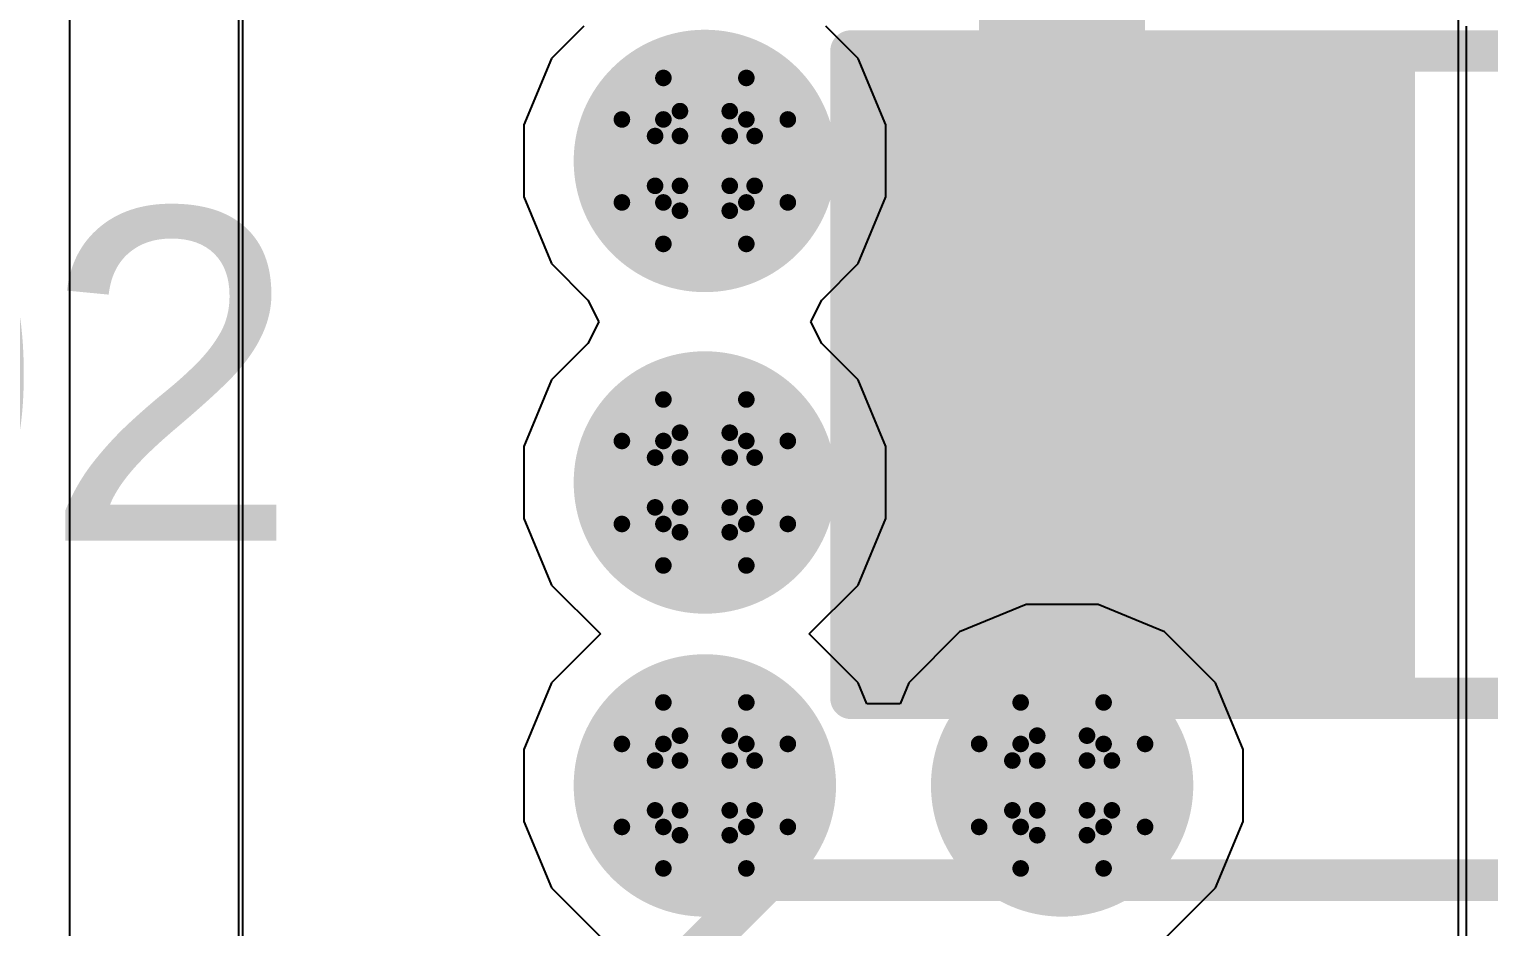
# Model space of a CAD drawing. Header units: inches. Extents: x -3 to 5259, y -3 to 5282.
# Drawn here: x 85.394 to 89.863, y 21.151 to 23.898 of the extents above; entities that cross this region are included whole.
import ezdxf

# ---------------------------------------------------------------- set-up
doc = ezdxf.new("R2010")
doc.units = ezdxf.units.IN
for name, color, linetype in [('Bottom Layer', 5, 'Continuous'), ('Bottom Solder', 6, 'Continuous'), ('Drill Drawing', 1, 'Continuous'), ('Layer 1', 16, 'Continuous'), ('Layer 2', 76, 'Continuous'), ('Top Layer', 1, 'Continuous'), ('Top Overlay', 2, 'Continuous'), ('Top Paste', 8, 'Continuous'), ('Top Solder', 216, 'Continuous'), ('Via Holes', 16, 'Continuous')]:
    doc.layers.add(name, color=color, linetype=linetype)
doc.styles.add('Arial', font='', dxfattribs={"height": 0.2})
doc.styles.get('Arial').set_extended_font_data('Arial')

# ---------------------------------------------------------------- blocks, each defined once
blk = doc.blocks.new('R___1206_58')
at = {"layer": 'Top Layer'}
for points in [[(-2.032, 0.889), (-0.508, 0.889), (-0.508, -0.889), (-2.032, -0.889)], [(0.508, 0.889), (2.032, 0.889), (2.032, -0.889), (0.508, -0.889)]]:
    blk.add_hatch(color=1, dxfattribs=at).paths.add_polyline_path(points)
at = {"layer": 'Top Paste'}
for points in [[(-2.032, 0.889), (-0.508, 0.889), (-0.508, -0.889), (-2.032, -0.889)], [(0.508, 0.889), (2.032, 0.889), (2.032, -0.889), (0.508, -0.889)]]:
    blk.add_hatch(color=8, dxfattribs=at).paths.add_polyline_path(points)
at = {"layer": 'Top Solder'}
for points in [[(-2.1336, 0.9906), (-0.4064, 0.9906), (-0.4064, -0.9906), (-2.1336, -0.9906)], [(0.4064, 0.9906), (2.1336, 0.9906), (2.1336, -0.9906), (0.4064, -0.9906)]]:
    blk.add_hatch(color=216, dxfattribs=at).paths.add_polyline_path(points)
at = {"layer": 'Top Overlay'}
for points in [[(-2.1336, -0.9906, 0.127, 0.127, 0), (-2.1336, 0.9906, 0.127, 0.127, 0)], [(-2.1336, 0.9906, 0.127, 0.127, 0), (2.1336, 0.9906, 0.127, 0.127, 0)], [(2.1336, -0.9906, 0.127, 0.127, 0), (2.1336, 0.9906, 0.127, 0.127, 0)], [(-2.1336, -0.9906, 0.127, 0.127, 0), (2.1336, -0.9906, 0.127, 0.127, 0)]]:
    blk.add_lwpolyline(points, format="xyseb", dxfattribs=at)
for points in [[(-2.1654, 0.9906, 0.0635, 0.0635, 1), (-2.1019, 0.9906, 0.0635, 0.0635, 1)], [(-2.1654, 0.9906, 0.0635, 0.0635, 1), (-2.1019, 0.9906, 0.0635, 0.0635, 1)], [(2.1019, 0.9906, 0.0635, 0.0635, 1), (2.1654, 0.9906, 0.0635, 0.0635, 1)], [(2.1019, 0.9906, 0.0635, 0.0635, 1), (2.1654, 0.9906, 0.0635, 0.0635, 1)], [(-2.1654, -0.9906, 0.0635, 0.0635, 1), (-2.1019, -0.9906, 0.0635, 0.0635, 1)], [(-2.1654, -0.9906, 0.0635, 0.0635, 1), (-2.1019, -0.9906, 0.0635, 0.0635, 1)], [(2.1019, -0.9906, 0.0635, 0.0635, 1), (2.1654, -0.9906, 0.0635, 0.0635, 1)], [(2.1019, -0.9906, 0.0635, 0.0635, 1), (2.1654, -0.9906, 0.0635, 0.0635, 1)]]:
    blk.add_lwpolyline(points, format="xyseb", close=True, dxfattribs=at)
blk = doc.blocks.new('SVZ1VM221FBRE00RAXXX_231')
at = {"layer": 'Top Overlay'}
for points in [[(-4.2012, 2.49, 0.127, 0.127, 0), (-2.465, 4.2262, 0.127, 0.127, 0)], [(-2.465, 4.2262, 0.127, 0.127, 0), (4.2012, 4.2262, 0.127, 0.127, 0)]]:
    blk.add_lwpolyline(points, format="xyseb", dxfattribs=at)
blk.add_lwpolyline([(-2.4967, 4.2262, 0.0635, 0.0635, 1), (-2.4332, 4.2262, 0.0635, 0.0635, 1)], format="xyseb", close=True, dxfattribs=at)
blk.add_lwpolyline([(-2.4967, 4.2262, 0.0635, 0.0635, 1), (-2.4332, 4.2262, 0.0635, 0.0635, 1)], format="xyseb", close=True, dxfattribs=at)

msp = doc.modelspace()

# ---------------------------------------------------------------- hatches: boundary and pattern name
at = {"layer": 'Bottom Layer'}
h = msp.add_hatch(color=5, dxfattribs=at)
edge = h.paths.add_edge_path()
edge.add_arc((87.4631, 23.495), 0.3, 0, 360)
h = msp.add_hatch(color=5, dxfattribs=at)
edge = h.paths.add_edge_path()
edge.add_arc((87.4631, 22.5108), 0.3, 0, 360)
h = msp.add_hatch(color=5, dxfattribs=at)
edge = h.paths.add_edge_path()
edge.add_arc((87.4631, 21.5835), 0.3, 0, 360)
h = msp.add_hatch(color=5, dxfattribs=at)
edge = h.paths.add_edge_path()
edge.add_arc((88.5569, 21.5835), 0.3, 0, 360)
at = {"layer": 'Bottom Solder'}
h = msp.add_hatch(color=6, dxfattribs=at)
edge = h.paths.add_edge_path()
edge.add_arc((87.4631, 23.495), 0.4016, 0, 360)
h = msp.add_hatch(color=6, dxfattribs=at)
edge = h.paths.add_edge_path()
edge.add_arc((87.4631, 22.5108), 0.4016, 0, 360)
h = msp.add_hatch(color=6, dxfattribs=at)
edge = h.paths.add_edge_path()
edge.add_arc((87.4631, 21.5835), 0.4016, 0, 360)
h = msp.add_hatch(color=6, dxfattribs=at)
edge = h.paths.add_edge_path()
edge.add_arc((88.5569, 21.5835), 0.4016, 0, 360)
at = {"layer": 'Layer 1'}
h = msp.add_hatch(color=16, dxfattribs=at)
edge = h.paths.add_edge_path()
edge.add_arc((87.4631, 23.495), 0.3, 0, 360)
h = msp.add_hatch(color=16, dxfattribs=at)
edge = h.paths.add_edge_path()
edge.add_arc((87.4631, 22.5108), 0.3, 0, 360)
h = msp.add_hatch(color=16, dxfattribs=at)
edge = h.paths.add_edge_path()
edge.add_arc((87.4631, 21.5835), 0.3, 0, 360)
h = msp.add_hatch(color=16, dxfattribs=at)
edge = h.paths.add_edge_path()
edge.add_arc((88.5569, 21.5835), 0.3, 0, 360)
at = {"layer": 'Layer 2'}
h = msp.add_hatch(color=76, dxfattribs=at)
edge = h.paths.add_edge_path()
edge.add_arc((87.4631, 23.495), 0.3, 0, 360)
h = msp.add_hatch(color=76, dxfattribs=at)
edge = h.paths.add_edge_path()
edge.add_arc((87.4631, 22.5108), 0.3, 0, 360)
h = msp.add_hatch(color=76, dxfattribs=at)
edge = h.paths.add_edge_path()
edge.add_arc((87.4631, 21.5835), 0.3, 0, 360)
h = msp.add_hatch(color=76, dxfattribs=at)
edge = h.paths.add_edge_path()
edge.add_arc((88.5569, 21.5835), 0.3, 0, 360)
at = {"layer": 'Top Layer'}
h = msp.add_hatch(color=1, dxfattribs=at)
edge = h.paths.add_edge_path()
edge.add_arc((87.4631, 23.495), 0.3, 0, 360)
h = msp.add_hatch(color=1, dxfattribs=at)
edge = h.paths.add_edge_path()
edge.add_arc((87.4631, 22.5108), 0.3, 0, 360)
h = msp.add_hatch(color=1, dxfattribs=at)
edge = h.paths.add_edge_path()
edge.add_arc((87.4631, 21.5835), 0.3, 0, 360)
h = msp.add_hatch(color=1, dxfattribs=at)
edge = h.paths.add_edge_path()
edge.add_arc((88.5569, 21.5835), 0.3, 0, 360)
at = {"layer": 'Top Solder'}
h = msp.add_hatch(color=216, dxfattribs=at)
edge = h.paths.add_edge_path()
edge.add_arc((87.4631, 23.495), 0.4016, 0, 360)
h = msp.add_hatch(color=216, dxfattribs=at)
edge = h.paths.add_edge_path()
edge.add_arc((87.4631, 22.5108), 0.4016, 0, 360)
h = msp.add_hatch(color=216, dxfattribs=at)
edge = h.paths.add_edge_path()
edge.add_arc((87.4631, 21.5835), 0.4016, 0, 360)
h = msp.add_hatch(color=216, dxfattribs=at)
edge = h.paths.add_edge_path()
edge.add_arc((88.5569, 21.5835), 0.4016, 0, 360)
at = {"layer": 'Via Holes'}
h = msp.add_hatch(color=7, dxfattribs=at)
edge = h.paths.add_edge_path()
edge.add_arc((87.4631, 23.495), 0.15, 0, 360)
h = msp.add_hatch(color=7, dxfattribs=at)
edge = h.paths.add_edge_path()
edge.add_arc((87.4631, 22.5108), 0.15, 0, 360)
h = msp.add_hatch(color=7, dxfattribs=at)
edge = h.paths.add_edge_path()
edge.add_arc((87.4631, 21.5835), 0.15, 0, 360)
h = msp.add_hatch(color=7, dxfattribs=at)
edge = h.paths.add_edge_path()
edge.add_arc((88.5569, 21.5835), 0.15, 0, 360)

# ---------------------------------------------------------------- linework, layer by layer
at = {"layer": 'Drill Drawing'}
for points in [[(87.3361, 23.622, 0.0508, 0.0508, 0), (87.3361, 23.749, 0.0508, 0.0508, 0)], [(87.3361, 23.749, 0.0508, 0.0508, 0), (87.5901, 23.749, 0.0508, 0.0508, 0)], [(87.5901, 23.622, 0.0508, 0.0508, 0), (87.5901, 23.749, 0.0508, 0.0508, 0)], [(87.2091, 23.368, 0.0508, 0.0508, 0), (87.2091, 23.622, 0.0508, 0.0508, 0)], [(87.2091, 23.622, 0.0508, 0.0508, 0), (87.3361, 23.622, 0.0508, 0.0508, 0)], [(87.3869, 23.5712, 0.0508, 0.0508, 0), (87.3869, 23.6474, 0.0508, 0.0508, 0)], [(87.3869, 23.6474, 0.0508, 0.0508, 0), (87.5393, 23.6474, 0.0508, 0.0508, 0)], [(87.5393, 23.5712, 0.0508, 0.0508, 0), (87.5393, 23.6474, 0.0508, 0.0508, 0)], [(87.5901, 23.622, 0.0508, 0.0508, 0), (87.7171, 23.622, 0.0508, 0.0508, 0)], [(87.7171, 23.368, 0.0508, 0.0508, 0), (87.7171, 23.622, 0.0508, 0.0508, 0)], [(87.3107, 23.4188, 0.0508, 0.0508, 0), (87.3107, 23.5712, 0.0508, 0.0508, 0)], [(87.3107, 23.5712, 0.0508, 0.0508, 0), (87.3869, 23.5712, 0.0508, 0.0508, 0)], [(87.5393, 23.5712, 0.0508, 0.0508, 0), (87.6155, 23.5712, 0.0508, 0.0508, 0)], [(87.6155, 23.4188, 0.0508, 0.0508, 0), (87.6155, 23.5712, 0.0508, 0.0508, 0)], [(87.3107, 23.4188, 0.0508, 0.0508, 0), (87.3869, 23.4188, 0.0508, 0.0508, 0)], [(87.3869, 23.3426, 0.0508, 0.0508, 0), (87.3869, 23.4188, 0.0508, 0.0508, 0)], [(87.5393, 23.4188, 0.0508, 0.0508, 0), (87.6155, 23.4188, 0.0508, 0.0508, 0)], [(87.5393, 23.3426, 0.0508, 0.0508, 0), (87.5393, 23.4188, 0.0508, 0.0508, 0)], [(87.2091, 23.368, 0.0508, 0.0508, 0), (87.3361, 23.368, 0.0508, 0.0508, 0)], [(87.3361, 23.241, 0.0508, 0.0508, 0), (87.3361, 23.368, 0.0508, 0.0508, 0)], [(87.5901, 23.368, 0.0508, 0.0508, 0), (87.7171, 23.368, 0.0508, 0.0508, 0)], [(87.5901, 23.241, 0.0508, 0.0508, 0), (87.5901, 23.368, 0.0508, 0.0508, 0)], [(87.3869, 23.3426, 0.0508, 0.0508, 0), (87.5393, 23.3426, 0.0508, 0.0508, 0)], [(87.3361, 23.241, 0.0508, 0.0508, 0), (87.5901, 23.241, 0.0508, 0.0508, 0)], [(87.3361, 22.6378, 0.0508, 0.0508, 0), (87.3361, 22.7648, 0.0508, 0.0508, 0)], [(87.3361, 22.7648, 0.0508, 0.0508, 0), (87.5901, 22.7648, 0.0508, 0.0508, 0)], [(87.5901, 22.6378, 0.0508, 0.0508, 0), (87.5901, 22.7648, 0.0508, 0.0508, 0)], [(87.2091, 22.3838, 0.0508, 0.0508, 0), (87.2091, 22.6378, 0.0508, 0.0508, 0)], [(87.2091, 22.6378, 0.0508, 0.0508, 0), (87.3361, 22.6378, 0.0508, 0.0508, 0)], [(87.3869, 22.587, 0.0508, 0.0508, 0), (87.3869, 22.6632, 0.0508, 0.0508, 0)], [(87.3869, 22.6632, 0.0508, 0.0508, 0), (87.5393, 22.6632, 0.0508, 0.0508, 0)], [(87.5393, 22.587, 0.0508, 0.0508, 0), (87.5393, 22.6632, 0.0508, 0.0508, 0)], [(87.5901, 22.6378, 0.0508, 0.0508, 0), (87.7171, 22.6378, 0.0508, 0.0508, 0)], [(87.7171, 22.3838, 0.0508, 0.0508, 0), (87.7171, 22.6378, 0.0508, 0.0508, 0)], [(87.3107, 22.4346, 0.0508, 0.0508, 0), (87.3107, 22.587, 0.0508, 0.0508, 0)], [(87.3107, 22.587, 0.0508, 0.0508, 0), (87.3869, 22.587, 0.0508, 0.0508, 0)], [(87.5393, 22.587, 0.0508, 0.0508, 0), (87.6155, 22.587, 0.0508, 0.0508, 0)], [(87.6155, 22.4346, 0.0508, 0.0508, 0), (87.6155, 22.587, 0.0508, 0.0508, 0)], [(87.3107, 22.4346, 0.0508, 0.0508, 0), (87.3869, 22.4346, 0.0508, 0.0508, 0)], [(87.3869, 22.3584, 0.0508, 0.0508, 0), (87.3869, 22.4346, 0.0508, 0.0508, 0)], [(87.5393, 22.4346, 0.0508, 0.0508, 0), (87.6155, 22.4346, 0.0508, 0.0508, 0)], [(87.5393, 22.3584, 0.0508, 0.0508, 0), (87.5393, 22.4346, 0.0508, 0.0508, 0)], [(87.2091, 22.3838, 0.0508, 0.0508, 0), (87.3361, 22.3838, 0.0508, 0.0508, 0)], [(87.3361, 22.2568, 0.0508, 0.0508, 0), (87.3361, 22.3838, 0.0508, 0.0508, 0)], [(87.5901, 22.3838, 0.0508, 0.0508, 0), (87.7171, 22.3838, 0.0508, 0.0508, 0)], [(87.5901, 22.2568, 0.0508, 0.0508, 0), (87.5901, 22.3838, 0.0508, 0.0508, 0)], [(87.3869, 22.3584, 0.0508, 0.0508, 0), (87.5393, 22.3584, 0.0508, 0.0508, 0)], [(87.3361, 22.2568, 0.0508, 0.0508, 0), (87.5901, 22.2568, 0.0508, 0.0508, 0)], [(87.3361, 21.7105, 0.0508, 0.0508, 0), (87.3361, 21.8375, 0.0508, 0.0508, 0)], [(87.3361, 21.8375, 0.0508, 0.0508, 0), (87.5901, 21.8375, 0.0508, 0.0508, 0)], [(87.5901, 21.7105, 0.0508, 0.0508, 0), (87.5901, 21.8375, 0.0508, 0.0508, 0)], [(88.4299, 21.7105, 0.0508, 0.0508, 0), (88.4299, 21.8375, 0.0508, 0.0508, 0)], [(88.4299, 21.8375, 0.0508, 0.0508, 0), (88.6839, 21.8375, 0.0508, 0.0508, 0)], [(88.6839, 21.7105, 0.0508, 0.0508, 0), (88.6839, 21.8375, 0.0508, 0.0508, 0)], [(87.2091, 21.4565, 0.0508, 0.0508, 0), (87.2091, 21.7105, 0.0508, 0.0508, 0)], [(87.2091, 21.7105, 0.0508, 0.0508, 0), (87.3361, 21.7105, 0.0508, 0.0508, 0)], [(87.3869, 21.6597, 0.0508, 0.0508, 0), (87.3869, 21.7359, 0.0508, 0.0508, 0)], [(87.3869, 21.7359, 0.0508, 0.0508, 0), (87.5393, 21.7359, 0.0508, 0.0508, 0)], [(87.5393, 21.6597, 0.0508, 0.0508, 0), (87.5393, 21.7359, 0.0508, 0.0508, 0)], [(87.5901, 21.7105, 0.0508, 0.0508, 0), (87.7171, 21.7105, 0.0508, 0.0508, 0)], [(87.7171, 21.4565, 0.0508, 0.0508, 0), (87.7171, 21.7105, 0.0508, 0.0508, 0)], [(88.3029, 21.4565, 0.0508, 0.0508, 0), (88.3029, 21.7105, 0.0508, 0.0508, 0)], [(88.3029, 21.7105, 0.0508, 0.0508, 0), (88.4299, 21.7105, 0.0508, 0.0508, 0)], [(88.4807, 21.6597, 0.0508, 0.0508, 0), (88.4807, 21.7359, 0.0508, 0.0508, 0)], [(88.4807, 21.7359, 0.0508, 0.0508, 0), (88.6331, 21.7359, 0.0508, 0.0508, 0)], [(88.6331, 21.6597, 0.0508, 0.0508, 0), (88.6331, 21.7359, 0.0508, 0.0508, 0)], [(88.6839, 21.7105, 0.0508, 0.0508, 0), (88.8109, 21.7105, 0.0508, 0.0508, 0)], [(88.8109, 21.4565, 0.0508, 0.0508, 0), (88.8109, 21.7105, 0.0508, 0.0508, 0)], [(87.3107, 21.5073, 0.0508, 0.0508, 0), (87.3107, 21.6597, 0.0508, 0.0508, 0)], [(87.3107, 21.6597, 0.0508, 0.0508, 0), (87.3869, 21.6597, 0.0508, 0.0508, 0)], [(87.5393, 21.6597, 0.0508, 0.0508, 0), (87.6155, 21.6597, 0.0508, 0.0508, 0)], [(87.6155, 21.5073, 0.0508, 0.0508, 0), (87.6155, 21.6597, 0.0508, 0.0508, 0)], [(88.4045, 21.5073, 0.0508, 0.0508, 0), (88.4045, 21.6597, 0.0508, 0.0508, 0)], [(88.4045, 21.6597, 0.0508, 0.0508, 0), (88.4807, 21.6597, 0.0508, 0.0508, 0)], [(88.6331, 21.6597, 0.0508, 0.0508, 0), (88.7093, 21.6597, 0.0508, 0.0508, 0)], [(88.7093, 21.5073, 0.0508, 0.0508, 0), (88.7093, 21.6597, 0.0508, 0.0508, 0)], [(87.3107, 21.5073, 0.0508, 0.0508, 0), (87.3869, 21.5073, 0.0508, 0.0508, 0)], [(87.3869, 21.4311, 0.0508, 0.0508, 0), (87.3869, 21.5073, 0.0508, 0.0508, 0)], [(87.5393, 21.5073, 0.0508, 0.0508, 0), (87.6155, 21.5073, 0.0508, 0.0508, 0)], [(87.5393, 21.4311, 0.0508, 0.0508, 0), (87.5393, 21.5073, 0.0508, 0.0508, 0)], [(88.4045, 21.5073, 0.0508, 0.0508, 0), (88.4807, 21.5073, 0.0508, 0.0508, 0)], [(88.4807, 21.4311, 0.0508, 0.0508, 0), (88.4807, 21.5073, 0.0508, 0.0508, 0)], [(88.6331, 21.5073, 0.0508, 0.0508, 0), (88.7093, 21.5073, 0.0508, 0.0508, 0)], [(88.6331, 21.4311, 0.0508, 0.0508, 0), (88.6331, 21.5073, 0.0508, 0.0508, 0)], [(87.2091, 21.4565, 0.0508, 0.0508, 0), (87.3361, 21.4565, 0.0508, 0.0508, 0)], [(87.3361, 21.3295, 0.0508, 0.0508, 0), (87.3361, 21.4565, 0.0508, 0.0508, 0)], [(87.3869, 21.4311, 0.0508, 0.0508, 0), (87.5393, 21.4311, 0.0508, 0.0508, 0)], [(87.5901, 21.4565, 0.0508, 0.0508, 0), (87.7171, 21.4565, 0.0508, 0.0508, 0)], [(87.5901, 21.3295, 0.0508, 0.0508, 0), (87.5901, 21.4565, 0.0508, 0.0508, 0)], [(88.3029, 21.4565, 0.0508, 0.0508, 0), (88.4299, 21.4565, 0.0508, 0.0508, 0)], [(88.4299, 21.3295, 0.0508, 0.0508, 0), (88.4299, 21.4565, 0.0508, 0.0508, 0)], [(88.4807, 21.4311, 0.0508, 0.0508, 0), (88.6331, 21.4311, 0.0508, 0.0508, 0)], [(88.6839, 21.4565, 0.0508, 0.0508, 0), (88.8109, 21.4565, 0.0508, 0.0508, 0)], [(88.6839, 21.3295, 0.0508, 0.0508, 0), (88.6839, 21.4565, 0.0508, 0.0508, 0)], [(87.3361, 21.3295, 0.0508, 0.0508, 0), (87.5901, 21.3295, 0.0508, 0.0508, 0)], [(88.4299, 21.3295, 0.0508, 0.0508, 0), (88.6839, 21.3295, 0.0508, 0.0508, 0)]]:
    msp.add_lwpolyline(points, format="xyseb", dxfattribs=at)
for points in [[(87.3234, 23.749, 0.0254, 0.0254, 1), (87.3488, 23.749, 0.0254, 0.0254, 1)], [(87.3234, 23.749, 0.0254, 0.0254, 1), (87.3488, 23.749, 0.0254, 0.0254, 1)], [(87.5774, 23.749, 0.0254, 0.0254, 1), (87.6028, 23.749, 0.0254, 0.0254, 1)], [(87.5774, 23.749, 0.0254, 0.0254, 1), (87.6028, 23.749, 0.0254, 0.0254, 1)], [(87.1964, 23.622, 0.0254, 0.0254, 1), (87.2218, 23.622, 0.0254, 0.0254, 1)], [(87.1964, 23.622, 0.0254, 0.0254, 1), (87.2218, 23.622, 0.0254, 0.0254, 1)], [(87.3234, 23.622, 0.0254, 0.0254, 1), (87.3488, 23.622, 0.0254, 0.0254, 1)], [(87.3234, 23.622, 0.0254, 0.0254, 1), (87.3488, 23.622, 0.0254, 0.0254, 1)], [(87.3742, 23.6474, 0.0254, 0.0254, 1), (87.3996, 23.6474, 0.0254, 0.0254, 1)], [(87.3742, 23.6474, 0.0254, 0.0254, 1), (87.3996, 23.6474, 0.0254, 0.0254, 1)], [(87.5266, 23.6474, 0.0254, 0.0254, 1), (87.552, 23.6474, 0.0254, 0.0254, 1)], [(87.5266, 23.6474, 0.0254, 0.0254, 1), (87.552, 23.6474, 0.0254, 0.0254, 1)], [(87.5774, 23.622, 0.0254, 0.0254, 1), (87.6028, 23.622, 0.0254, 0.0254, 1)], [(87.5774, 23.622, 0.0254, 0.0254, 1), (87.6028, 23.622, 0.0254, 0.0254, 1)], [(87.7044, 23.622, 0.0254, 0.0254, 1), (87.7298, 23.622, 0.0254, 0.0254, 1)], [(87.7044, 23.622, 0.0254, 0.0254, 1), (87.7298, 23.622, 0.0254, 0.0254, 1)], [(87.298, 23.5712, 0.0254, 0.0254, 1), (87.3234, 23.5712, 0.0254, 0.0254, 1)], [(87.298, 23.5712, 0.0254, 0.0254, 1), (87.3234, 23.5712, 0.0254, 0.0254, 1)], [(87.3742, 23.5712, 0.0254, 0.0254, 1), (87.3996, 23.5712, 0.0254, 0.0254, 1)], [(87.3742, 23.5712, 0.0254, 0.0254, 1), (87.3996, 23.5712, 0.0254, 0.0254, 1)], [(87.5266, 23.5712, 0.0254, 0.0254, 1), (87.552, 23.5712, 0.0254, 0.0254, 1)], [(87.5266, 23.5712, 0.0254, 0.0254, 1), (87.552, 23.5712, 0.0254, 0.0254, 1)], [(87.6028, 23.5712, 0.0254, 0.0254, 1), (87.6282, 23.5712, 0.0254, 0.0254, 1)], [(87.6028, 23.5712, 0.0254, 0.0254, 1), (87.6282, 23.5712, 0.0254, 0.0254, 1)], [(87.298, 23.4188, 0.0254, 0.0254, 1), (87.3234, 23.4188, 0.0254, 0.0254, 1)], [(87.298, 23.4188, 0.0254, 0.0254, 1), (87.3234, 23.4188, 0.0254, 0.0254, 1)], [(87.3742, 23.4188, 0.0254, 0.0254, 1), (87.3996, 23.4188, 0.0254, 0.0254, 1)], [(87.3742, 23.4188, 0.0254, 0.0254, 1), (87.3996, 23.4188, 0.0254, 0.0254, 1)], [(87.5266, 23.4188, 0.0254, 0.0254, 1), (87.552, 23.4188, 0.0254, 0.0254, 1)], [(87.5266, 23.4188, 0.0254, 0.0254, 1), (87.552, 23.4188, 0.0254, 0.0254, 1)], [(87.6028, 23.4188, 0.0254, 0.0254, 1), (87.6282, 23.4188, 0.0254, 0.0254, 1)], [(87.6028, 23.4188, 0.0254, 0.0254, 1), (87.6282, 23.4188, 0.0254, 0.0254, 1)], [(87.1964, 23.368, 0.0254, 0.0254, 1), (87.2218, 23.368, 0.0254, 0.0254, 1)], [(87.1964, 23.368, 0.0254, 0.0254, 1), (87.2218, 23.368, 0.0254, 0.0254, 1)], [(87.3234, 23.368, 0.0254, 0.0254, 1), (87.3488, 23.368, 0.0254, 0.0254, 1)], [(87.3234, 23.368, 0.0254, 0.0254, 1), (87.3488, 23.368, 0.0254, 0.0254, 1)], [(87.5774, 23.368, 0.0254, 0.0254, 1), (87.6028, 23.368, 0.0254, 0.0254, 1)], [(87.5774, 23.368, 0.0254, 0.0254, 1), (87.6028, 23.368, 0.0254, 0.0254, 1)], [(87.7044, 23.368, 0.0254, 0.0254, 1), (87.7298, 23.368, 0.0254, 0.0254, 1)], [(87.7044, 23.368, 0.0254, 0.0254, 1), (87.7298, 23.368, 0.0254, 0.0254, 1)], [(87.3742, 23.3426, 0.0254, 0.0254, 1), (87.3996, 23.3426, 0.0254, 0.0254, 1)], [(87.3742, 23.3426, 0.0254, 0.0254, 1), (87.3996, 23.3426, 0.0254, 0.0254, 1)], [(87.5266, 23.3426, 0.0254, 0.0254, 1), (87.552, 23.3426, 0.0254, 0.0254, 1)], [(87.5266, 23.3426, 0.0254, 0.0254, 1), (87.552, 23.3426, 0.0254, 0.0254, 1)], [(87.3234, 23.241, 0.0254, 0.0254, 1), (87.3488, 23.241, 0.0254, 0.0254, 1)], [(87.3234, 23.241, 0.0254, 0.0254, 1), (87.3488, 23.241, 0.0254, 0.0254, 1)], [(87.5774, 23.241, 0.0254, 0.0254, 1), (87.6028, 23.241, 0.0254, 0.0254, 1)], [(87.5774, 23.241, 0.0254, 0.0254, 1), (87.6028, 23.241, 0.0254, 0.0254, 1)], [(87.3234, 22.7648, 0.0254, 0.0254, 1), (87.3488, 22.7648, 0.0254, 0.0254, 1)], [(87.3234, 22.7648, 0.0254, 0.0254, 1), (87.3488, 22.7648, 0.0254, 0.0254, 1)], [(87.5774, 22.7648, 0.0254, 0.0254, 1), (87.6028, 22.7648, 0.0254, 0.0254, 1)], [(87.5774, 22.7648, 0.0254, 0.0254, 1), (87.6028, 22.7648, 0.0254, 0.0254, 1)], [(87.1964, 22.6378, 0.0254, 0.0254, 1), (87.2218, 22.6378, 0.0254, 0.0254, 1)], [(87.1964, 22.6378, 0.0254, 0.0254, 1), (87.2218, 22.6378, 0.0254, 0.0254, 1)], [(87.3234, 22.6378, 0.0254, 0.0254, 1), (87.3488, 22.6378, 0.0254, 0.0254, 1)], [(87.3234, 22.6378, 0.0254, 0.0254, 1), (87.3488, 22.6378, 0.0254, 0.0254, 1)], [(87.3742, 22.6632, 0.0254, 0.0254, 1), (87.3996, 22.6632, 0.0254, 0.0254, 1)], [(87.3742, 22.6632, 0.0254, 0.0254, 1), (87.3996, 22.6632, 0.0254, 0.0254, 1)], [(87.5266, 22.6632, 0.0254, 0.0254, 1), (87.552, 22.6632, 0.0254, 0.0254, 1)], [(87.5266, 22.6632, 0.0254, 0.0254, 1), (87.552, 22.6632, 0.0254, 0.0254, 1)], [(87.5774, 22.6378, 0.0254, 0.0254, 1), (87.6028, 22.6378, 0.0254, 0.0254, 1)], [(87.5774, 22.6378, 0.0254, 0.0254, 1), (87.6028, 22.6378, 0.0254, 0.0254, 1)], [(87.7044, 22.6378, 0.0254, 0.0254, 1), (87.7298, 22.6378, 0.0254, 0.0254, 1)], [(87.7044, 22.6378, 0.0254, 0.0254, 1), (87.7298, 22.6378, 0.0254, 0.0254, 1)], [(87.298, 22.587, 0.0254, 0.0254, 1), (87.3234, 22.587, 0.0254, 0.0254, 1)], [(87.298, 22.587, 0.0254, 0.0254, 1), (87.3234, 22.587, 0.0254, 0.0254, 1)], [(87.3742, 22.587, 0.0254, 0.0254, 1), (87.3996, 22.587, 0.0254, 0.0254, 1)], [(87.3742, 22.587, 0.0254, 0.0254, 1), (87.3996, 22.587, 0.0254, 0.0254, 1)], [(87.5266, 22.587, 0.0254, 0.0254, 1), (87.552, 22.587, 0.0254, 0.0254, 1)], [(87.5266, 22.587, 0.0254, 0.0254, 1), (87.552, 22.587, 0.0254, 0.0254, 1)], [(87.6028, 22.587, 0.0254, 0.0254, 1), (87.6282, 22.587, 0.0254, 0.0254, 1)], [(87.6028, 22.587, 0.0254, 0.0254, 1), (87.6282, 22.587, 0.0254, 0.0254, 1)], [(87.298, 22.4346, 0.0254, 0.0254, 1), (87.3234, 22.4346, 0.0254, 0.0254, 1)], [(87.298, 22.4346, 0.0254, 0.0254, 1), (87.3234, 22.4346, 0.0254, 0.0254, 1)], [(87.3742, 22.4346, 0.0254, 0.0254, 1), (87.3996, 22.4346, 0.0254, 0.0254, 1)], [(87.3742, 22.4346, 0.0254, 0.0254, 1), (87.3996, 22.4346, 0.0254, 0.0254, 1)], [(87.5266, 22.4346, 0.0254, 0.0254, 1), (87.552, 22.4346, 0.0254, 0.0254, 1)], [(87.5266, 22.4346, 0.0254, 0.0254, 1), (87.552, 22.4346, 0.0254, 0.0254, 1)], [(87.6028, 22.4346, 0.0254, 0.0254, 1), (87.6282, 22.4346, 0.0254, 0.0254, 1)], [(87.6028, 22.4346, 0.0254, 0.0254, 1), (87.6282, 22.4346, 0.0254, 0.0254, 1)], [(87.1964, 22.3838, 0.0254, 0.0254, 1), (87.2218, 22.3838, 0.0254, 0.0254, 1)], [(87.1964, 22.3838, 0.0254, 0.0254, 1), (87.2218, 22.3838, 0.0254, 0.0254, 1)], [(87.3234, 22.3838, 0.0254, 0.0254, 1), (87.3488, 22.3838, 0.0254, 0.0254, 1)], [(87.3234, 22.3838, 0.0254, 0.0254, 1), (87.3488, 22.3838, 0.0254, 0.0254, 1)], [(87.5774, 22.3838, 0.0254, 0.0254, 1), (87.6028, 22.3838, 0.0254, 0.0254, 1)], [(87.5774, 22.3838, 0.0254, 0.0254, 1), (87.6028, 22.3838, 0.0254, 0.0254, 1)], [(87.7044, 22.3838, 0.0254, 0.0254, 1), (87.7298, 22.3838, 0.0254, 0.0254, 1)], [(87.7044, 22.3838, 0.0254, 0.0254, 1), (87.7298, 22.3838, 0.0254, 0.0254, 1)], [(87.3742, 22.3584, 0.0254, 0.0254, 1), (87.3996, 22.3584, 0.0254, 0.0254, 1)], [(87.3742, 22.3584, 0.0254, 0.0254, 1), (87.3996, 22.3584, 0.0254, 0.0254, 1)], [(87.5266, 22.3584, 0.0254, 0.0254, 1), (87.552, 22.3584, 0.0254, 0.0254, 1)], [(87.5266, 22.3584, 0.0254, 0.0254, 1), (87.552, 22.3584, 0.0254, 0.0254, 1)], [(87.3234, 22.2568, 0.0254, 0.0254, 1), (87.3488, 22.2568, 0.0254, 0.0254, 1)], [(87.3234, 22.2568, 0.0254, 0.0254, 1), (87.3488, 22.2568, 0.0254, 0.0254, 1)], [(87.5774, 22.2568, 0.0254, 0.0254, 1), (87.6028, 22.2568, 0.0254, 0.0254, 1)], [(87.5774, 22.2568, 0.0254, 0.0254, 1), (87.6028, 22.2568, 0.0254, 0.0254, 1)], [(87.3234, 21.8375, 0.0254, 0.0254, 1), (87.3488, 21.8375, 0.0254, 0.0254, 1)], [(87.3234, 21.8375, 0.0254, 0.0254, 1), (87.3488, 21.8375, 0.0254, 0.0254, 1)], [(87.5774, 21.8375, 0.0254, 0.0254, 1), (87.6028, 21.8375, 0.0254, 0.0254, 1)], [(87.5774, 21.8375, 0.0254, 0.0254, 1), (87.6028, 21.8375, 0.0254, 0.0254, 1)], [(88.4172, 21.8375, 0.0254, 0.0254, 1), (88.4426, 21.8375, 0.0254, 0.0254, 1)], [(88.4172, 21.8375, 0.0254, 0.0254, 1), (88.4426, 21.8375, 0.0254, 0.0254, 1)], [(88.6712, 21.8375, 0.0254, 0.0254, 1), (88.6966, 21.8375, 0.0254, 0.0254, 1)], [(88.6712, 21.8375, 0.0254, 0.0254, 1), (88.6966, 21.8375, 0.0254, 0.0254, 1)], [(87.1964, 21.7105, 0.0254, 0.0254, 1), (87.2218, 21.7105, 0.0254, 0.0254, 1)], [(87.1964, 21.7105, 0.0254, 0.0254, 1), (87.2218, 21.7105, 0.0254, 0.0254, 1)], [(87.3234, 21.7105, 0.0254, 0.0254, 1), (87.3488, 21.7105, 0.0254, 0.0254, 1)], [(87.3234, 21.7105, 0.0254, 0.0254, 1), (87.3488, 21.7105, 0.0254, 0.0254, 1)], [(87.3742, 21.7359, 0.0254, 0.0254, 1), (87.3996, 21.7359, 0.0254, 0.0254, 1)], [(87.3742, 21.7359, 0.0254, 0.0254, 1), (87.3996, 21.7359, 0.0254, 0.0254, 1)], [(87.5266, 21.7359, 0.0254, 0.0254, 1), (87.552, 21.7359, 0.0254, 0.0254, 1)], [(87.5266, 21.7359, 0.0254, 0.0254, 1), (87.552, 21.7359, 0.0254, 0.0254, 1)], [(87.5774, 21.7105, 0.0254, 0.0254, 1), (87.6028, 21.7105, 0.0254, 0.0254, 1)], [(87.5774, 21.7105, 0.0254, 0.0254, 1), (87.6028, 21.7105, 0.0254, 0.0254, 1)], [(87.7044, 21.7105, 0.0254, 0.0254, 1), (87.7298, 21.7105, 0.0254, 0.0254, 1)], [(87.7044, 21.7105, 0.0254, 0.0254, 1), (87.7298, 21.7105, 0.0254, 0.0254, 1)], [(88.2902, 21.7105, 0.0254, 0.0254, 1), (88.3156, 21.7105, 0.0254, 0.0254, 1)], [(88.2902, 21.7105, 0.0254, 0.0254, 1), (88.3156, 21.7105, 0.0254, 0.0254, 1)], [(88.4172, 21.7105, 0.0254, 0.0254, 1), (88.4426, 21.7105, 0.0254, 0.0254, 1)], [(88.4172, 21.7105, 0.0254, 0.0254, 1), (88.4426, 21.7105, 0.0254, 0.0254, 1)], [(88.468, 21.7359, 0.0254, 0.0254, 1), (88.4934, 21.7359, 0.0254, 0.0254, 1)], [(88.468, 21.7359, 0.0254, 0.0254, 1), (88.4934, 21.7359, 0.0254, 0.0254, 1)], [(88.6204, 21.7359, 0.0254, 0.0254, 1), (88.6458, 21.7359, 0.0254, 0.0254, 1)], [(88.6204, 21.7359, 0.0254, 0.0254, 1), (88.6458, 21.7359, 0.0254, 0.0254, 1)], [(88.6712, 21.7105, 0.0254, 0.0254, 1), (88.6966, 21.7105, 0.0254, 0.0254, 1)], [(88.6712, 21.7105, 0.0254, 0.0254, 1), (88.6966, 21.7105, 0.0254, 0.0254, 1)], [(88.7982, 21.7105, 0.0254, 0.0254, 1), (88.8236, 21.7105, 0.0254, 0.0254, 1)], [(88.7982, 21.7105, 0.0254, 0.0254, 1), (88.8236, 21.7105, 0.0254, 0.0254, 1)], [(87.298, 21.6597, 0.0254, 0.0254, 1), (87.3234, 21.6597, 0.0254, 0.0254, 1)], [(87.298, 21.6597, 0.0254, 0.0254, 1), (87.3234, 21.6597, 0.0254, 0.0254, 1)], [(87.3742, 21.6597, 0.0254, 0.0254, 1), (87.3996, 21.6597, 0.0254, 0.0254, 1)], [(87.3742, 21.6597, 0.0254, 0.0254, 1), (87.3996, 21.6597, 0.0254, 0.0254, 1)], [(87.5266, 21.6597, 0.0254, 0.0254, 1), (87.552, 21.6597, 0.0254, 0.0254, 1)], [(87.5266, 21.6597, 0.0254, 0.0254, 1), (87.552, 21.6597, 0.0254, 0.0254, 1)], [(87.6028, 21.6597, 0.0254, 0.0254, 1), (87.6282, 21.6597, 0.0254, 0.0254, 1)], [(87.6028, 21.6597, 0.0254, 0.0254, 1), (87.6282, 21.6597, 0.0254, 0.0254, 1)], [(88.3918, 21.6597, 0.0254, 0.0254, 1), (88.4172, 21.6597, 0.0254, 0.0254, 1)], [(88.3918, 21.6597, 0.0254, 0.0254, 1), (88.4172, 21.6597, 0.0254, 0.0254, 1)], [(88.468, 21.6597, 0.0254, 0.0254, 1), (88.4934, 21.6597, 0.0254, 0.0254, 1)], [(88.468, 21.6597, 0.0254, 0.0254, 1), (88.4934, 21.6597, 0.0254, 0.0254, 1)], [(88.6204, 21.6597, 0.0254, 0.0254, 1), (88.6458, 21.6597, 0.0254, 0.0254, 1)], [(88.6204, 21.6597, 0.0254, 0.0254, 1), (88.6458, 21.6597, 0.0254, 0.0254, 1)], [(88.6966, 21.6597, 0.0254, 0.0254, 1), (88.722, 21.6597, 0.0254, 0.0254, 1)], [(88.6966, 21.6597, 0.0254, 0.0254, 1), (88.722, 21.6597, 0.0254, 0.0254, 1)], [(87.298, 21.5073, 0.0254, 0.0254, 1), (87.3234, 21.5073, 0.0254, 0.0254, 1)], [(87.298, 21.5073, 0.0254, 0.0254, 1), (87.3234, 21.5073, 0.0254, 0.0254, 1)], [(87.3742, 21.5073, 0.0254, 0.0254, 1), (87.3996, 21.5073, 0.0254, 0.0254, 1)], [(87.3742, 21.5073, 0.0254, 0.0254, 1), (87.3996, 21.5073, 0.0254, 0.0254, 1)], [(87.5266, 21.5073, 0.0254, 0.0254, 1), (87.552, 21.5073, 0.0254, 0.0254, 1)], [(87.5266, 21.5073, 0.0254, 0.0254, 1), (87.552, 21.5073, 0.0254, 0.0254, 1)], [(87.6028, 21.5073, 0.0254, 0.0254, 1), (87.6282, 21.5073, 0.0254, 0.0254, 1)], [(87.6028, 21.5073, 0.0254, 0.0254, 1), (87.6282, 21.5073, 0.0254, 0.0254, 1)], [(88.3918, 21.5073, 0.0254, 0.0254, 1), (88.4172, 21.5073, 0.0254, 0.0254, 1)], [(88.3918, 21.5073, 0.0254, 0.0254, 1), (88.4172, 21.5073, 0.0254, 0.0254, 1)], [(88.468, 21.5073, 0.0254, 0.0254, 1), (88.4934, 21.5073, 0.0254, 0.0254, 1)], [(88.468, 21.5073, 0.0254, 0.0254, 1), (88.4934, 21.5073, 0.0254, 0.0254, 1)], [(88.6204, 21.5073, 0.0254, 0.0254, 1), (88.6458, 21.5073, 0.0254, 0.0254, 1)], [(88.6204, 21.5073, 0.0254, 0.0254, 1), (88.6458, 21.5073, 0.0254, 0.0254, 1)], [(88.6966, 21.5073, 0.0254, 0.0254, 1), (88.722, 21.5073, 0.0254, 0.0254, 1)], [(88.6966, 21.5073, 0.0254, 0.0254, 1), (88.722, 21.5073, 0.0254, 0.0254, 1)], [(87.1964, 21.4565, 0.0254, 0.0254, 1), (87.2218, 21.4565, 0.0254, 0.0254, 1)], [(87.1964, 21.4565, 0.0254, 0.0254, 1), (87.2218, 21.4565, 0.0254, 0.0254, 1)], [(87.3234, 21.4565, 0.0254, 0.0254, 1), (87.3488, 21.4565, 0.0254, 0.0254, 1)], [(87.3234, 21.4565, 0.0254, 0.0254, 1), (87.3488, 21.4565, 0.0254, 0.0254, 1)], [(87.3742, 21.4311, 0.0254, 0.0254, 1), (87.3996, 21.4311, 0.0254, 0.0254, 1)], [(87.3742, 21.4311, 0.0254, 0.0254, 1), (87.3996, 21.4311, 0.0254, 0.0254, 1)], [(87.5266, 21.4311, 0.0254, 0.0254, 1), (87.552, 21.4311, 0.0254, 0.0254, 1)], [(87.5266, 21.4311, 0.0254, 0.0254, 1), (87.552, 21.4311, 0.0254, 0.0254, 1)], [(87.5774, 21.4565, 0.0254, 0.0254, 1), (87.6028, 21.4565, 0.0254, 0.0254, 1)], [(87.5774, 21.4565, 0.0254, 0.0254, 1), (87.6028, 21.4565, 0.0254, 0.0254, 1)], [(87.7044, 21.4565, 0.0254, 0.0254, 1), (87.7298, 21.4565, 0.0254, 0.0254, 1)], [(87.7044, 21.4565, 0.0254, 0.0254, 1), (87.7298, 21.4565, 0.0254, 0.0254, 1)], [(88.2902, 21.4565, 0.0254, 0.0254, 1), (88.3156, 21.4565, 0.0254, 0.0254, 1)], [(88.2902, 21.4565, 0.0254, 0.0254, 1), (88.3156, 21.4565, 0.0254, 0.0254, 1)], [(88.4172, 21.4565, 0.0254, 0.0254, 1), (88.4426, 21.4565, 0.0254, 0.0254, 1)], [(88.4172, 21.4565, 0.0254, 0.0254, 1), (88.4426, 21.4565, 0.0254, 0.0254, 1)], [(88.468, 21.4311, 0.0254, 0.0254, 1), (88.4934, 21.4311, 0.0254, 0.0254, 1)], [(88.468, 21.4311, 0.0254, 0.0254, 1), (88.4934, 21.4311, 0.0254, 0.0254, 1)], [(88.6204, 21.4311, 0.0254, 0.0254, 1), (88.6458, 21.4311, 0.0254, 0.0254, 1)], [(88.6204, 21.4311, 0.0254, 0.0254, 1), (88.6458, 21.4311, 0.0254, 0.0254, 1)], [(88.6712, 21.4565, 0.0254, 0.0254, 1), (88.6966, 21.4565, 0.0254, 0.0254, 1)], [(88.6712, 21.4565, 0.0254, 0.0254, 1), (88.6966, 21.4565, 0.0254, 0.0254, 1)], [(88.7982, 21.4565, 0.0254, 0.0254, 1), (88.8236, 21.4565, 0.0254, 0.0254, 1)], [(88.7982, 21.4565, 0.0254, 0.0254, 1), (88.8236, 21.4565, 0.0254, 0.0254, 1)], [(87.3234, 21.3295, 0.0254, 0.0254, 1), (87.3488, 21.3295, 0.0254, 0.0254, 1)], [(87.3234, 21.3295, 0.0254, 0.0254, 1), (87.3488, 21.3295, 0.0254, 0.0254, 1)], [(87.5774, 21.3295, 0.0254, 0.0254, 1), (87.6028, 21.3295, 0.0254, 0.0254, 1)], [(87.5774, 21.3295, 0.0254, 0.0254, 1), (87.6028, 21.3295, 0.0254, 0.0254, 1)], [(88.4172, 21.3295, 0.0254, 0.0254, 1), (88.4426, 21.3295, 0.0254, 0.0254, 1)], [(88.4172, 21.3295, 0.0254, 0.0254, 1), (88.4426, 21.3295, 0.0254, 0.0254, 1)], [(88.6712, 21.3295, 0.0254, 0.0254, 1), (88.6966, 21.3295, 0.0254, 0.0254, 1)], [(88.6712, 21.3295, 0.0254, 0.0254, 1), (88.6966, 21.3295, 0.0254, 0.0254, 1)]]:
    msp.add_lwpolyline(points, format="xyseb", close=True, dxfattribs=at)
at = {"layer": 'Layer 2'}
for p, q in [((87.0926, 23.908), (86.9934, 23.8088)), ((87.9327, 23.8088), (87.8335, 23.908)), ((86.9934, 23.8088), (86.9091, 23.6052)), ((88.0171, 23.6052), (87.9327, 23.8088)), ((86.9091, 23.6052), (86.9091, 23.3848)), ((88.0171, 23.3848), (88.0171, 23.6052)), ((86.9091, 23.3848), (86.9934, 23.1812)), ((87.9327, 23.1812), (88.0171, 23.3848)), ((86.9934, 23.1812), (87.1053, 23.0693)), ((87.8208, 23.0693), (87.9327, 23.1812)), ((87.1053, 23.0693), (87.1381, 23.0029)), ((87.788, 23.0029), (87.8208, 23.0693)), ((87.1381, 23.0029), (87.1053, 22.9365)), ((87.8208, 22.9365), (87.788, 23.0029)), ((87.1053, 22.9365), (86.9934, 22.8247)), ((87.9327, 22.8247), (87.8208, 22.9365)), ((86.9934, 22.8247), (86.9091, 22.621)), ((88.0171, 22.621), (87.9327, 22.8247)), ((86.9091, 22.621), (86.9091, 22.4006)), ((88.0171, 22.4006), (88.0171, 22.621)), ((86.9091, 22.4006), (86.9934, 22.197)), ((87.9327, 22.197), (88.0171, 22.4006)), ((86.9934, 22.197), (87.1432, 22.0472)), ((87.7829, 22.0472), (87.9327, 22.197)), ((88.4467, 22.1375), (88.2431, 22.0532)), ((88.6671, 22.1375), (88.4467, 22.1375)), ((88.8707, 22.0532), (88.6671, 22.1375)), ((87.1432, 22.0472), (86.9934, 21.8973)), ((87.9327, 21.8973), (87.7829, 22.0472)), ((88.2431, 22.0532), (88.0872, 21.8973)), ((89.0266, 21.8973), (88.8707, 22.0532)), ((86.9934, 21.8973), (86.9091, 21.6937)), ((87.9592, 21.8334), (87.9327, 21.8973)), ((88.0872, 21.8973), (88.0608, 21.8334)), ((89.1109, 21.6937), (89.0266, 21.8973)), ((88.0608, 21.8334), (87.9592, 21.8334)), ((86.9091, 21.6937), (86.9091, 21.4733)), ((89.1109, 21.4733), (89.1109, 21.6937)), ((86.9091, 21.4733), (86.9934, 21.2697)), ((89.0266, 21.2697), (89.1109, 21.4733)), ((86.9934, 21.2697), (87.1432, 21.1199)), ((88.8767, 21.1199), (89.0266, 21.2697))]:
    msp.add_line(p, q, dxfattribs=at)
at = {"layer": 'Top Layer'}
for p, q in [((85.5179, 31.9155), (85.5179, 22.4824)), ((86.0359, 22.4824), (86.0359, 31.7009)), ((89.7697, 24.4211), (89.7697, 20.2184)), ((86.0484, 20.596), (86.0484, 24.009)), ((89.7942, 23.9076), (89.7942, 20.223)), ((85.5179, 22.4824), (85.5179, 20.3368)), ((86.0359, 20.5513), (86.0359, 22.4824))]:
    msp.add_line(p, q, dxfattribs=at)
for points in [[(88.5569, 23.2358, 0.508, 0.508, 0), (88.5569, 24.4538, 0.508, 0.508, 0)], [(88.5569, 23.2358, 0.2032, 0.2032, 0), (88.7741, 23.0186, 0.2032, 0.2032, 0)]]:
    msp.add_lwpolyline(points, format="xyseb", dxfattribs=at)
for points in [[(88.4299, 23.2358, 0.254, 0.254, 1), (88.6839, 23.2358, 0.254, 0.254, 1)], [(88.5061, 23.2358, 0.1016, 0.1016, 1), (88.6077, 23.2358, 0.1016, 0.1016, 1)], [(88.7233, 23.0186, 0.1016, 0.1016, 1), (88.8249, 23.0186, 0.1016, 0.1016, 1)]]:
    msp.add_lwpolyline(points, format="xyseb", close=True, dxfattribs=at)

# ---------------------------------------------------------------- block references
for name, p in [('R___1206_58', (90.0441, 22.8408)), ('SVZ1VM221FBRE00RAXXX_231', (90.1203, 17.0673))]:
    msp.add_blockref(name, p)

# ---------------------------------------------------------------- texts
at = {"layer": 'Top Overlay', "style": 'Arial'}
msp.add_text('R102', height=1.016, dxfattribs=at).set_placement((82.83, 22.333))

doc.saveas('drawing.dxf')
